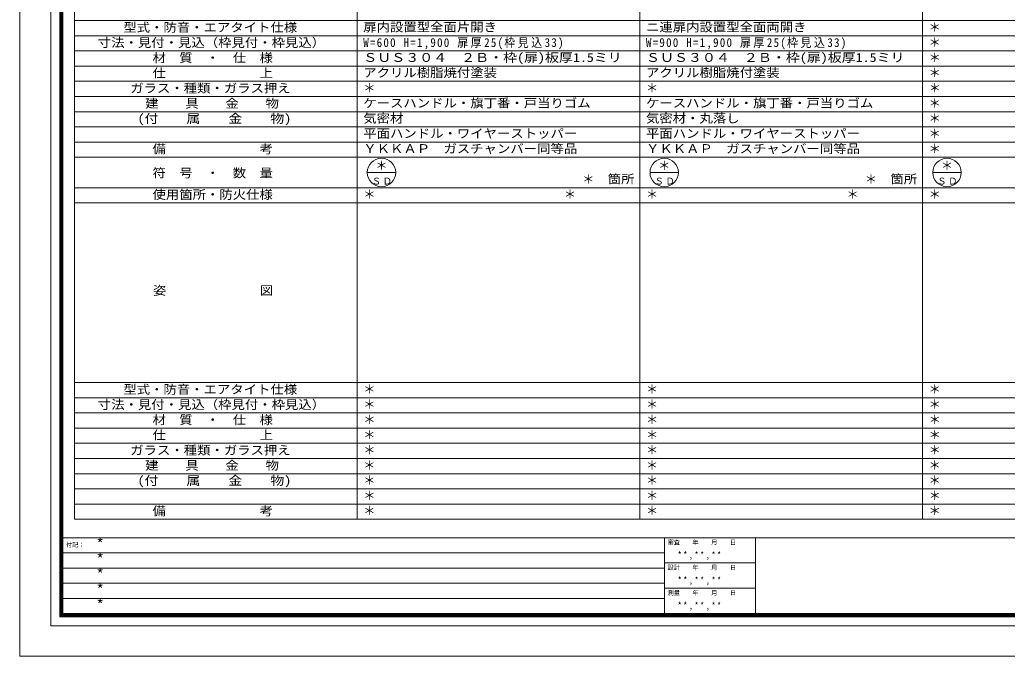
# Model space of a CAD drawing. Units: millimetres, scale not verified. Extents: x -14850 to 14850, y -10500 to 10500.
# Drawn here: x -14850 to 1392, y -10500 to -30 of the extents above; entities that cross this region are included whole.
import ezdxf
from ezdxf.enums import TextEntityAlignment as Align

# ---------------------------------------------------------------- set-up
doc = ezdxf.new("R2010")
doc.units = ezdxf.units.MM
doc.header["$LTSCALE"] = 50
doc.layers.add('0-0_0', color=7, linetype='Continuous')
doc.layers.add('0-1_USER1', color=7, linetype='Continuous', lineweight=9)
doc.styles.add('ＭＳ ゴシック', font='')
doc.styles.get('ＭＳ ゴシック').set_extended_font_data('MS Gothic')

msp = doc.modelspace()

# ---------------------------------------------------------------- linework, layer by layer
at = {"layer": '0-1_USER1'}
for p, q in [((-14850, -10500), (-14850, 10500)), ((-14340.23, -9999.25), (-14340.23, 9987.41)), ((-14190.23, -9849.81), (-14190.23, 9837.97)), ((-14177.82, -9837.41), (-14177.82, 9825.57)), ((-14164.85, -9825), (-14164.85, 9812.59)), ((-14152.44, -9812.03), (-14152.44, 9799.62)), ((-14140.04, -9799.06), (-14140.04, 9787.22)), ((-13949.96, -8247.06), (-13949.96, 9617.94)), ((-9299.96, -8247.06), (-9299.96, 9617.94)), ((-4649.96, -8247.06), (-4649.96, 9617.94)), ((0.04, -8247.06), (0.04, 9617.94)), ((-13949.96, -42.06), (13950.04, -42.06)), ((-13949.96, -292.06), (13950.04, -292.06)), ((-13949.96, -542.06), (13950.04, -542.06)), ((-13949.96, -792.06), (13950.04, -792.06)), ((-13949.96, -1042.06), (13950.04, -1042.06)), ((-13949.96, -1292.06), (13950.04, -1292.06)), ((-13949.96, -1542.06), (13950.04, -1542.06)), ((-13949.96, -1792.06), (13950.04, -1792.06)), ((-13949.96, -2042.06), (13950.04, -2042.06)), ((-13949.96, -2292.06), (13950.04, -2292.06)), ((-9133.29, -2542.06), (-8666.63, -2542.06)), ((-4483.29, -2542.06), (-4016.63, -2542.06)), ((166.71, -2542.06), (633.37, -2542.06)), ((-13949.96, -2792.06), (13950.04, -2792.06)), ((-13949.96, -3042.06), (13950.04, -3042.06)), ((-13949.96, -5997.06), (13950.04, -5997.06)), ((-13949.96, -6247.06), (13950.04, -6247.06)), ((-13949.96, -6497.06), (13950.04, -6497.06)), ((-13949.96, -6747.06), (13950.04, -6747.06)), ((-13949.96, -6997.06), (13950.04, -6997.06)), ((-13949.96, -7247.06), (13950.04, -7247.06)), ((-13949.96, -7497.06), (13950.04, -7497.06)), ((-13949.96, -7747.06), (13950.04, -7747.06)), ((-13949.96, -7997.06), (13950.04, -7997.06)), ((-13949.96, -8247.06), (13950.04, -8247.06)), ((-14190.23, -8550.56), (14190.23, -8550.56)), ((-4245.68, -8550.56), (-4245.68, -9849.81)), ((-2746.8, -8550.56), (-2746.8, -9849.81)), ((-4245.68, -8798.68), (-14190.23, -8798.68)), ((-4245.68, -9049.62), (-14190.23, -9049.62)), ((-2746.8, -8965.6), (-4245.68, -8965.6)), ((-4245.68, -9299.44), (-14190.23, -9299.44)), ((-2746.8, -9382.33), (-4245.68, -9382.33)), ((-4245.68, -9549.25), (-14190.23, -9549.25)), ((14190.23, -9849.81), (-14190.23, -9849.81)), ((14177.82, -9837.41), (-14177.82, -9837.41)), ((14165.42, -9825), (-14164.85, -9825)), ((14152.45, -9812.03), (-14152.44, -9812.03)), ((14140.04, -9799.06), (-14140.04, -9799.06)), ((14340.79, -9999.25), (-14340.23, -9999.25)), ((-14850, -10500), (14850, -10500))]:
    msp.add_line(p, q, dxfattribs=at)
for centre in [(-8899.96, -2542.06), (-4249.96, -2542.06), (400.04, -2542.06)]:
    msp.add_circle(centre, 233.33, dxfattribs=at)

# ---------------------------------------------------------------- texts
at = {"layer": '0-0_0', "style": 'ＭＳ ゴシック'}
for s, width, p in [('扉内設置型全面片開き', 1.1, (-9199.96, -267.06)), ('ニ連扉内設置型全面両開き', 1.1, (-4549.96, -267.06)), ('ＳＵＳ３０４\u3000２Ｂ・枠(扉)板厚1.5ミリ', 1.15, (-9199.96, -767.06)), ('ＳＵＳ３０４\u3000２Ｂ・枠(扉)板厚1.5ミリ', 1.15, (-4549.96, -767.06)), ('アクリル樹脂焼付塗装', 1.1, (-9199.96, -1017.06)), ('アクリル樹脂焼付塗装', 1.1, (-4549.96, -1017.06)), ('ケースハンドル・旗丁番・戸当りゴム', 1.1, (-9199.96, -1517.06)), ('ケースハンドル・旗丁番・戸当りゴム', 1.1, (-4549.96, -1517.06)), ('気密材', 1.1, (-9199.96, -1767.06)), ('気密材・丸落し', 1.1, (-4549.96, -1767.06)), ('平面ハンドル・ワイヤーストッパー', 1.1, (-9199.96, -2017.06)), ('平面ハンドル・ワイヤーストッパー', 1.1, (-4549.96, -2017.06)), ('ＹＫＫＡＰ\u3000ガスチャンバー同等品', 1.1, (-9199.96, -2267.06)), ('ＹＫＫＡＰ\u3000ガスチャンバー同等品', 1.1, (-4549.96, -2267.06))]:
    msp.add_text(s, height=146.6, dxfattribs=dict(at, width=width)).set_placement(p, align=Align.BOTTOM_LEFT)
for p in [(100.04, -267.06), (100.04, -517.06), (100.04, -767.06), (100.04, -1017.06), (-9199.96, -1267.06), (-4549.96, -1267.06), (100.04, -1267.06), (100.04, -1517.06), (100.04, -1767.06), (100.04, -2017.06), (100.04, -2267.06), (-8999.96, -2542.06), (-4349.96, -2542.06), (300.04, -2542.06), (-5599.96, -2767.06), (-949.96, -2767.06), (-9199.96, -3017.06), (-5899.96, -3017.06), (-4549.96, -3017.06), (-1249.96, -3017.06), (100.04, -3017.06), (-9199.96, -6222.06), (-4549.96, -6222.06), (100.04, -6222.06), (-9199.96, -6472.06), (-4549.96, -6472.06), (100.04, -6472.06), (-9199.96, -6722.06), (-4549.96, -6722.06), (100.04, -6722.06), (-9199.96, -6972.06), (-4549.96, -6972.06), (100.04, -6972.06), (-9199.96, -7222.06), (-4549.96, -7222.06), (100.04, -7222.06), (-9199.96, -7472.06), (-4549.96, -7472.06), (100.04, -7472.06), (-9199.96, -7722.06), (-4549.96, -7722.06), (100.04, -7722.06), (-9199.96, -7972.06), (-4549.96, -7972.06), (100.04, -7972.06), (-9199.96, -8222.06), (-4549.96, -8222.06), (100.04, -8222.06)]:
    msp.add_text('＊', height=146.6, dxfattribs=at).set_placement(p, align=Align.BOTTOM_LEFT)
at = {"layer": '0-0_0', "char_height": 146.6, "attachment_point": 7, "style": 'ＭＳ ゴシック'}
for s, insert in [('\\T1.23;\\W0.9;W=600\\~H=1,900\\~扉厚25(枠見込33)', (-9199.96, -517.06)), ('\\T1.23;\\W0.9;W=900\\~H=1,900\\~扉厚25(枠見込33)', (-4549.96, -517.06))]:
    msp.add_mtext(s, dxfattribs=dict(at, insert=insert))
at = {"layer": '0-1_USER1', "style": 'ＭＳ ゴシック'}
for s, width, p in [('型式・防音・エアタイト仕様', 1.1, (-13146.33, -272.06)), ('寸法・見付・見込（枠見付・枠見込）', 1.1, (-13566.33, -522.06)), ('材\u3000質\u3000・\u3000仕\u3000様', 1.1, (-12666.33, -772.06)), ('仕\u3000\u3000\u3000\u3000\u3000\u3000\u3000上', 1.1, (-12666.33, -1022.06)), ('ガラス・種類・ガラス押え', 1.1, (-13033, -1272.06)), ('建\u3000\u3000具\u3000\u3000金\u3000\u3000物', 1.1, (-12786.33, -1522.06)), ('(付\u3000\u3000属\u3000\u3000金\u3000\u3000物)', 1.15, (-12913, -1772.06)), ('備\u3000\u3000\u3000\u3000\u3000\u3000\u3000考', 1.1, (-12666.33, -2272.06)), ('符\u3000号\u3000・\u3000数\u3000量', 1.1, (-12666.33, -2667.06)), ('箇所', 1.1, (-5179.96, -2767.06)), ('箇所', 1.1, (-529.96, -2767.06)), ('使用箇所・防火仕様', 1.1, (-12666.33, -3022.06)), ('姿\u3000\u3000\u3000\u3000\u3000\u3000\u3000図', 1.1, (-12659.66, -4599.56)), ('型式・防音・エアタイト仕様', 1.1, (-13146.33, -6227.06)), ('寸法・見付・見込（枠見付・枠見込）', 1.1, (-13566.33, -6477.06)), ('材\u3000質\u3000・\u3000仕\u3000様', 1.1, (-12666.33, -6727.06)), ('仕\u3000\u3000\u3000\u3000\u3000\u3000\u3000上', 1.1, (-12666.33, -6977.06)), ('ガラス・種類・ガラス押え', 1.1, (-13033, -7227.06)), ('建\u3000\u3000具\u3000\u3000金\u3000\u3000物', 1.1, (-12786.33, -7477.06)), ('(付\u3000\u3000属\u3000\u3000金\u3000\u3000物)', 1.15, (-12913, -7727.06)), ('備\u3000\u3000\u3000\u3000\u3000\u3000\u3000考', 1.1, (-12666.33, -8227.06))]:
    msp.add_text(s, height=146.6, dxfattribs=dict(at, width=width)).set_placement(p, align=Align.BOTTOM_LEFT)
at = {"layer": '0-1_USER1', "color": 3, "style": 'ＭＳ ゴシック'}
for p in [(-13590.04, -8798.68), (-13590.04, -9049.62), (-13590.04, -9299.62), (-13590.04, -9550.38), (-13590.04, -9800.38)]:
    msp.add_text('*', height=183.3, dxfattribs=at).set_placement(p, align=Align.BOTTOM_LEFT)
at = {"layer": '0-1_USER1', "color": 4, "style": 'ＭＳ ゴシック'}
for s, p in [('審査\u3000\u3000年\u3000\u3000月\u3000\u3000日', (-4195.68, -8683.68)), ('付記：', (-14090.04, -8723.68)), ('設計\u3000\u3000年\u3000\u3000月\u3000\u3000日', (-4195.68, -9098.72)), ('測量\u3000\u3000年\u3000\u3000月\u3000\u3000日', (-4195.68, -9515.45))]:
    msp.add_text(s, height=73.31, dxfattribs=at).set_placement(p, align=Align.BOTTOM_LEFT)
at = {"layer": '0-1_USER1', "char_height": 110, "attachment_point": 7, "style": 'ＭＳ ゴシック'}
for s, insert in [('\\T1.17;ＳＤ', (-9059.96, -2742.06)), ('\\T1.17;ＳＤ', (-4409.96, -2742.06)), ('\\T1.17;ＳＤ', (240.04, -2742.06)), ('\\T1.39;\\W0.85;**,**,**', (-4029.7, -8916.54)), ('\\T1.39;\\W0.85;**,**,**', (-4029.7, -9333.27)), ('\\T1.39;\\W0.85;**,**,**', (-4029.7, -9750))]:
    msp.add_mtext(s, dxfattribs=dict(at, insert=insert))

doc.saveas('drawing.dxf')
